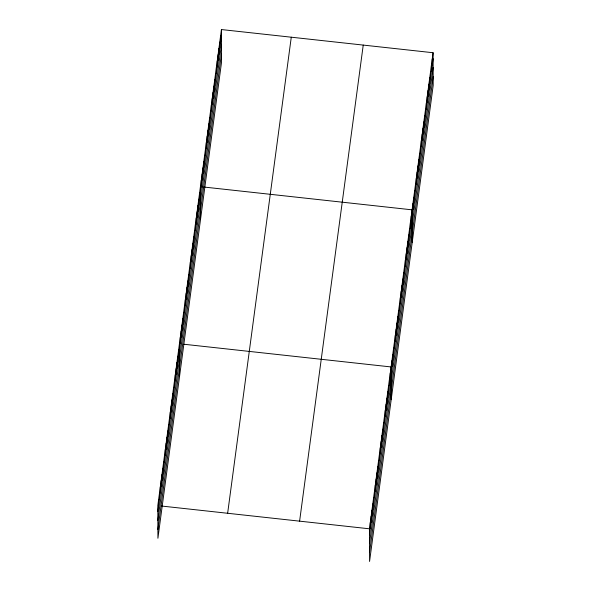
<?xml version="1.0" encoding="UTF-8"?>
<svg xmlns="http://www.w3.org/2000/svg" width="591" height="591" viewBox="0 0 591 591"><rect width="100%" height="100%" fill="white"/><g stroke="black" fill="none" stroke-linecap="round" stroke-linejoin="round"><path stroke-width="0.89" d="M221.433 29.55L157.804 505.623L157.915 538.268L221.544 62.195L221.433 29.55L433.085 52.732L433.196 85.377L369.567 561.45L369.456 528.805L433.085 52.732M157.827 511.592L221.455 35.512M157.856 520.39L221.485 44.318M157.886 529.462L221.514 53.389M227.646 513.276L291.274 37.203M299.607 521.159L363.236 45.086M369.471 534.774L433.107 58.701M369.508 543.572L433.137 67.5M369.538 552.644L433.166 76.571M202.181 186.845L200.438 186.653L200.548 219.298M203.925 187.037L412.082 209.835L412.2 242.48M183.801 344.235L391.087 366.945L391.205 399.582M161.299 506.007L369.456 528.805M432.243 59.019L432.265 64.98M431.4 65.298L431.423 71.267M430.566 71.585L430.588 77.554M429.723 77.872L429.746 83.833M428.881 84.151L428.903 90.12M428.047 90.438L428.061 96.407M427.204 96.725L427.227 102.686M426.362 103.004L426.384 108.973M425.527 109.291L425.542 115.252M424.685 115.577L424.707 121.539M423.843 121.857L423.865 127.826M423.001 128.144L423.023 134.105M422.166 134.43L422.188 140.392M421.324 140.71L421.346 146.679M420.482 146.996L420.504 152.958M419.647 153.283L419.669 159.245M418.805 159.563L418.827 165.532M417.963 165.849L417.985 171.811M417.128 172.136L417.143 178.098M416.286 178.416L416.308 184.385M415.443 184.702L415.466 190.664M414.609 190.982L414.623 196.951M413.766 197.268L413.789 203.238M412.924 203.555L412.946 209.517M411.247 216.121L411.27 222.09M410.405 222.408L410.427 228.37M409.563 228.687L409.585 234.657M408.728 234.974L408.743 240.936M407.886 241.261L407.908 247.223M407.044 247.54L407.066 253.509M406.209 253.827L406.224 259.789M405.367 260.114L405.389 266.076M404.525 266.393L404.547 272.362M403.683 272.68L403.705 278.642M402.848 278.967L402.87 284.928M402.006 285.246L402.028 291.215M401.163 291.533L401.186 297.495M400.329 297.82L400.351 303.781M399.486 304.099L399.509 310.068M398.644 310.386L398.666 316.348M397.809 316.665L397.824 322.634M396.967 322.952L396.989 328.921M396.125 329.239L396.147 335.2M395.29 335.518L395.305 341.487M394.448 341.805L394.47 347.774M393.606 348.092L393.628 354.053M392.764 354.371L392.786 360.34M391.929 360.658L391.951 366.619M390.252 373.165L390.274 379.134M389.425 379.392L389.447 385.362M388.59 385.62L388.612 391.582M387.762 391.848L387.777 397.809M386.928 398.068L386.95 404.037M386.093 404.296L386.115 410.257M385.266 410.523L385.28 416.485M384.431 416.744L384.453 422.713M383.596 422.971L383.618 428.94M382.769 429.199L382.791 435.161M381.934 435.427L381.956 441.388M381.099 441.647L381.121 447.616M380.272 447.875L380.294 453.836M379.437 454.102L379.459 460.064M378.609 460.323L378.624 466.292M377.775 466.55L377.797 472.519M376.94 472.778L376.962 478.74M376.112 479.005L376.127 484.967M375.278 485.226L375.3 491.195M374.443 491.453L374.465 497.415M373.615 497.681L373.638 503.643M372.781 503.901L372.803 509.87M371.946 510.129L371.968 516.098M371.118 516.357L371.141 522.318M370.284 522.584L370.306 528.546M220.591 35.837L220.613 41.798M219.756 42.116L219.771 48.085M218.914 48.403L218.936 54.365M218.072 54.69L218.094 60.651M217.237 60.969L217.252 66.938M216.395 67.256L216.417 73.218M215.552 73.543L215.575 79.504M214.71 79.822L214.732 85.791M213.876 86.109L213.898 92.07M213.033 92.388L213.055 98.357M212.191 98.675L212.213 104.644M211.356 104.962L211.371 110.923M210.514 111.241L210.536 117.21M209.672 117.528L209.694 123.497M208.837 123.814L208.852 129.776M207.995 130.094L208.017 136.063M207.153 136.381L207.175 142.342M206.311 142.667L206.333 148.629M205.476 148.947L205.498 154.916M204.634 155.234L204.656 161.195M203.792 161.52L203.814 167.482M202.957 167.8L202.979 173.769M202.115 174.086L202.137 180.048M201.272 180.373L201.295 186.335M199.595 192.939L199.618 198.901M198.753 199.226L198.775 205.188M197.919 205.505L197.933 211.475M197.076 211.792L197.099 217.754M196.234 218.072L196.256 224.041M195.392 224.358L195.414 230.327M194.557 230.645L194.579 236.607M193.715 236.925L193.737 242.894M192.873 243.211L192.895 249.18M192.038 249.498L192.06 255.46M191.196 255.777L191.218 261.747M190.354 262.064L190.376 268.026M189.519 268.351L189.534 274.313M188.677 274.63L188.699 280.599M187.835 280.917L187.857 286.879M187 287.204L187.015 293.166M186.158 293.483L186.18 299.452M185.315 299.77L185.338 305.732M184.473 306.057L184.495 312.018M183.638 312.336L183.661 318.305M182.796 318.623L182.818 324.585M181.954 324.91L181.976 330.871M181.119 331.189L181.134 337.158M180.277 337.476L180.299 343.437M179.435 343.755L179.553 376.401M178.608 349.983L178.622 355.952M177.773 356.21L177.795 362.172M176.938 362.438L176.96 368.4M176.111 368.658L176.133 374.628M175.276 374.886L175.298 380.855M174.441 381.114L174.463 387.075M173.614 387.334L173.636 393.303M172.779 393.562L172.801 399.531M171.951 399.789L171.966 405.751M171.117 406.017L171.139 411.979M170.282 412.237L170.304 418.206M169.454 418.465L169.469 424.434M168.62 424.693L168.642 430.654M167.785 430.92L167.807 436.882M166.958 437.141L166.98 443.11M166.123 443.368L166.145 449.33M165.288 449.596L165.31 455.558M164.461 455.816L164.483 461.785M163.626 462.044L163.648 468.013M162.798 468.271L162.813 474.233M161.964 474.499L161.986 480.461M161.129 480.719L161.151 486.688M160.301 486.947L160.324 492.909M159.467 493.175L159.489 499.136M158.632 499.395L158.654 505.364"/></g></svg>
